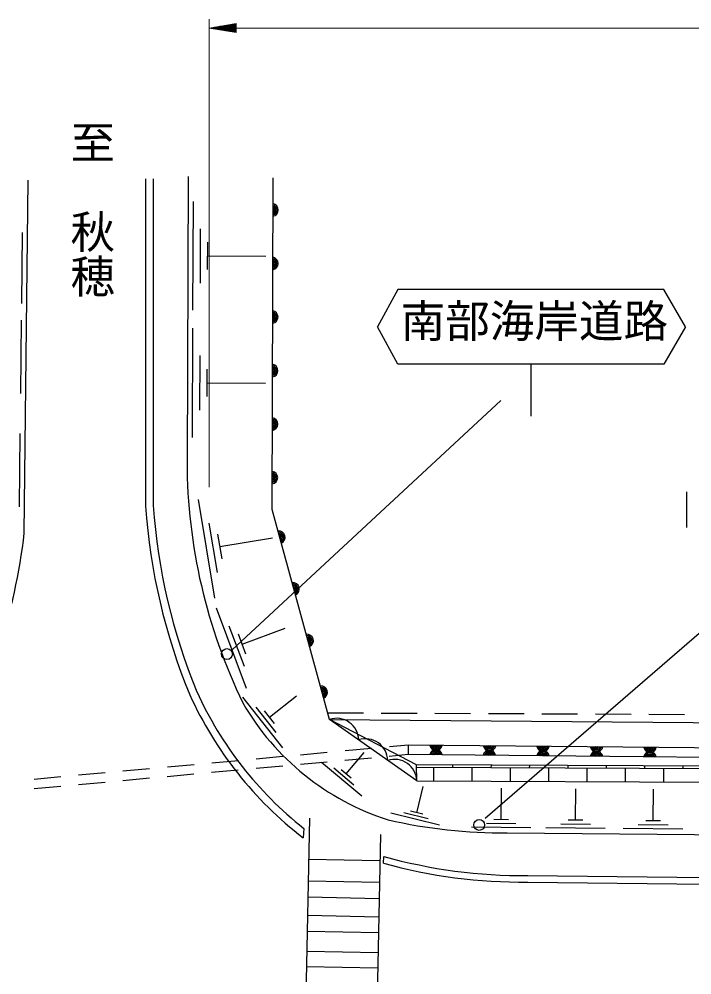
# Model space of a CAD drawing. Units: millimetres, scale not verified. Extents: x 40000 to 680000, y 20000 to 380000.
# Drawn here: x 435651 to 473375, y 289767 to 343309 of the extents above; entities that cross this region are included whole.
import ezdxf
from ezdxf.enums import TextEntityAlignment as Align

# ---------------------------------------------------------------- set-up
doc = ezdxf.new("R2010")
doc.units = ezdxf.units.MM
doc.header["$LTSCALE"] = 1000
for name, color, linetype, lineweight in [('M-BGD', 7, 'Continuous', 25), ('M-STR-HTXT', 7, 'Continuous', 13), ('M-STR-STRC', 7, 'Continuous', 25), ('M-STR-STRD', 7, 'Continuous', 25)]:
    doc.layers.add(name, color=color, linetype=linetype, lineweight=lineweight)
doc.layers.add('M-BMK-HTXT', color=7, linetype='Continuous')
doc.styles.add('@ＭＳ ゴシック', font='')
doc.styles.add('ＭＳ ゴシック', font='')
doc.styles.get('@ＭＳ ゴシック').set_extended_font_data('@MS Gothic')
doc.styles.get('ＭＳ ゴシック').set_extended_font_data('MS Gothic')

msp = doc.modelspace()

# ---------------------------------------------------------------- linework, layer by layer
at = {"layer": 'M-BGD'}
for p, q in [((435942, 314519), (436150, 334285)), ((445132, 334488), (445065, 318498)), ((445401, 326998), (445426, 333095)), ((445814, 328520), (445826, 331569)), ((435819, 331357), (435777, 327381)), ((446223, 329281), (446230, 330805)), ((446227, 330043), (449478, 330029)), ((435767, 326448), (435724, 322337)), ((445371, 319870), (445397, 325988)), ((445785, 321398), (445798, 324457)), ((446196, 322161), (446203, 323690)), ((446199, 322926), (449462, 322912)), ((435701, 320095), (435658, 315984)), ((473075, 316821), (473075, 314821)), ((446634, 310867), (445716, 316404)), ((446774, 312312), (446315, 315081)), ((447028, 313065), (446799, 314450)), ((446913, 313758), (449867, 314247)), ((448407, 305808), (446712, 310318)), ((448283, 307049), (447436, 309304)), ((448160, 308289), (450566, 309193)), ((448372, 307725), (447949, 308853)), ((450430, 302489), (448197, 305323)), ((449691, 304204), (451203, 305395)), ((450061, 303347), (448944, 304763)), ((449970, 303850), (449412, 304558)), ((452960, 304451), (454961, 304442)), ((455961, 304437), (457961, 304428)), ((458961, 304424), (460961, 304414)), ((461961, 304410), (463961, 304401)), ((464961, 304396), (466961, 304387)), ((467961, 304383), (469961, 304373)), ((470961, 304369), (472961, 304360)), ((457948, 300631), (453062, 304079)), ((457938, 301533), (453062, 304079)), ((456414, 302557), (457474, 302654)), ((457474, 302654), (457469, 302104)), ((448945, 301875), (450439, 302012)), ((451435, 302103), (452929, 302239)), ((453924, 302330), (455418, 302466)), ((453987, 301022), (455001, 302222)), ((457469, 302104), (456405, 302007)), ((443966, 301421), (445460, 301557)), ((446455, 301648), (447949, 301784)), ((450430, 301462), (448936, 301325)), ((452920, 301689), (451426, 301552)), ((454860, 299771), (452608, 301672)), ((455409, 301916), (453916, 301780)), ((457948, 300631), (457938, 301533)), ((459978, 301373), (459979, 301524)), ((462128, 301365), (462129, 301515)), ((464278, 301357), (464279, 301505)), ((466428, 301349), (466429, 301496)), ((468578, 301340), (468579, 301487)), ((470728, 301332), (470729, 301477)), ((472878, 301324), (472879, 301468)), ((438987, 300966), (440480, 301103)), ((441476, 301194), (442970, 301330)), ((445451, 301007), (443957, 300871)), ((447940, 301234), (446447, 301098)), ((454424, 300396), (453298, 301347)), ((454269, 300784), (453706, 301259)), ((550006, 301032), (457940, 301381)), ((458900, 300627), (458903, 301377)), ((461050, 300619), (461053, 301369)), ((463200, 300611), (463203, 301361)), ((465350, 300603), (465353, 301353)), ((467500, 300594), (467503, 301344)), ((469650, 300586), (469653, 301336)), ((471800, 300578), (471803, 301328)), ((436497, 300739), (437991, 300875)), ((440472, 300553), (438978, 300416)), ((442961, 300780), (441467, 300644)), ((457948, 300631), (542750, 300310)), ((437982, 300325), (436488, 300189)), ((457948, 298854), (458314, 300317)), ((462681, 298463), (462697, 300231)), ((466853, 298429), (466869, 300197)), ((471202, 298394), (471218, 300180)), ((459227, 298145), (456485, 298832)), ((458587, 298500), (457216, 298843)), ((458290, 298768), (457605, 298940)), ((451928, 298548), (451565, 279686)), ((463508, 298234), (461850, 298249)), ((463096, 298459), (462267, 298466)), ((467268, 298425), (466439, 298433)), ((471621, 298390), (470784, 298398)), ((464335, 298006), (461020, 298035)), ((468507, 297972), (465192, 298002)), ((467680, 298200), (466022, 298215)), ((472873, 297933), (469524, 297963)), ((472037, 298163), (470363, 298179)), ((455908, 297633), (455580, 280616)), ((451884, 296256), (455880, 296179)), ((451860, 295045), (455857, 294968)), ((451843, 294131), (455839, 294054)), ((451823, 293104), (455819, 293027)), ((451806, 292223), (455802, 292146)), ((451785, 291099), (455781, 291022)), ((451768, 290237), (455764, 290160))]:
    msp.add_line(p, q, dxfattribs=at)
for points in [[(453062, 304079), (449846, 315830), (449888, 334414)], [(453062, 304079), (500616, 303678), (500616, 321163)], [(457474, 302654), (487583, 302367), (551665, 302144), (569496, 301757)], [(569484, 301207), (551658, 301594), (487580, 301817), (457469, 302104)], [(551625, 301194), (487579, 301405), (457938, 301533)], [(463022, 297721), (488235, 297494), (546673, 295138), (569371, 294809)]]:
    msp.add_lwpolyline(points, dxfattribs=at)
for centre, radius, start, end in [((449830, 332622), 354, 278.667, 81.0721), ((449830, 332622), 283, 280.891, 78.8481), ((449830, 332622), 212, 284.6373, 75.1018), ((449830, 332622), 142, 292.3491, 67.3901), ((449830, 332622), 100, 302.6667, 57.0724), ((449830, 332622), 100, 302.6667, 57.0724), ((449823, 329622), 354, 278.667, 81.0721), ((449823, 329622), 283, 280.891, 78.8481), ((449823, 329622), 212, 284.6373, 75.1018), ((449823, 329622), 142, 292.3491, 67.3901), ((449823, 329622), 100, 302.6667, 57.0724), ((449823, 329622), 100, 302.6667, 57.0724), ((449816, 326622), 354, 278.667, 81.0721), ((449816, 326622), 283, 280.891, 78.8481), ((449816, 326622), 212, 284.6373, 75.1018), ((449816, 326622), 142, 292.3491, 67.3901), ((449816, 326622), 100, 302.6667, 57.0724), ((449816, 326622), 100, 302.6667, 57.0724), ((449810, 323622), 354, 278.667, 81.0721), ((449810, 323622), 283, 280.891, 78.8481), ((449810, 323622), 212, 284.6373, 75.1018), ((449810, 323622), 142, 292.3491, 67.3901), ((449810, 323622), 100, 302.6667, 57.0724), ((449810, 323622), 100, 302.6667, 57.0724), ((449803, 320622), 354, 278.667, 81.0721), ((449803, 320622), 283, 280.891, 78.8481), ((449803, 320622), 212, 284.6373, 75.1018), ((449803, 320622), 142, 292.3491, 67.3901), ((449803, 320622), 100, 302.6667, 57.0724), ((449803, 320622), 100, 302.6667, 57.0724), ((476133, 318599), 31068, 180.1873, 205.9513), ((449796, 317622), 354, 278.667, 81.0721), ((449796, 317622), 283, 280.891, 78.8481), ((449796, 317622), 212, 284.6373, 75.1018), ((449796, 317622), 142, 292.3491, 67.3901), ((449796, 317622), 100, 302.6667, 57.0724), ((449796, 317622), 100, 302.6667, 57.0724), ((402343, 318470), 33831, 330.5045, 353.2936), ((450214, 314281), 354, 294.1005, 96.5057), ((450214, 314281), 283, 296.3246, 94.2817), ((450214, 314281), 212, 300.0709, 90.5353), ((450214, 314281), 142, 307.7826, 82.8236), ((450214, 314281), 100, 318.1003, 72.5059), ((450214, 314281), 100, 318.1003, 72.5059), ((451006, 311387), 354, 294.1005, 96.5057), ((451006, 311387), 283, 296.3246, 94.2817), ((451006, 311387), 212, 300.0709, 90.5353), ((451006, 311387), 142, 307.7826, 82.8236), ((451006, 311387), 100, 318.1003, 72.5059), ((451006, 311387), 100, 318.1003, 72.5059), ((451797, 308493), 354, 294.1005, 96.5057), ((451797, 308493), 283, 296.3246, 94.2817), ((451797, 308493), 212, 300.0709, 90.5353), ((451797, 308493), 142, 307.7826, 82.8236), ((451797, 308493), 100, 318.1003, 72.5059), ((451797, 308493), 100, 318.1003, 72.5059), ((452589, 305600), 354, 294.1005, 96.5057), ((452589, 305600), 283, 296.3246, 94.2817), ((452589, 305600), 212, 300.0709, 90.5353), ((452589, 305600), 142, 307.7826, 82.8236), ((452589, 305600), 100, 318.1003, 72.5059), ((452589, 305600), 100, 318.1003, 72.5059), ((460677, 312187), 14398, 209.9242, 252.458), ((453447, 302897), 1244, 1.515, 108.0693), ((455076, 301747), 1244, 1.515, 108.0693), ((459030, 302693), 354, 188.2521, 350.6573), ((459030, 302693), 283, 190.4762, 348.4333), ((459030, 302693), 212, 194.2225, 344.687), ((459030, 302693), 142, 201.9342, 336.9752), ((459030, 302693), 100, 212.2519, 326.6576), ((459030, 302693), 100, 212.2519, 326.6576), ((462030, 302665), 354, 188.2521, 350.6573), ((462030, 302665), 283, 190.4762, 348.4333), ((462030, 302665), 212, 194.2225, 344.687), ((462030, 302665), 142, 201.9342, 336.9752), ((462030, 302665), 100, 212.2519, 326.6576), ((462030, 302665), 100, 212.2519, 326.6576), ((465030, 302636), 354, 188.2521, 350.6573), ((465030, 302636), 283, 190.4762, 348.4333), ((465030, 302636), 212, 194.2225, 344.687), ((465030, 302636), 142, 201.9342, 336.9752), ((465030, 302636), 100, 212.2519, 326.6576), ((465030, 302636), 100, 212.2519, 326.6576), ((468030, 302608), 354, 188.2521, 350.6573), ((468030, 302608), 283, 190.4762, 348.4333), ((468030, 302608), 212, 194.2225, 344.687), ((468030, 302608), 142, 201.9342, 336.9752), ((468030, 302608), 100, 212.2519, 326.6576), ((468030, 302608), 100, 212.2519, 326.6576), ((471029, 302579), 354, 188.2521, 350.6573), ((471029, 302579), 283, 190.4762, 348.4333), ((471029, 302579), 212, 194.2225, 344.687), ((471029, 302579), 142, 201.9342, 336.9752), ((471029, 302579), 100, 212.2519, 326.6576), ((471029, 302579), 100, 212.2519, 326.6576), ((459024, 302035), 354, 8.2521, 170.6573), ((459024, 302035), 283, 10.4762, 168.4333), ((459024, 302035), 212, 14.2225, 164.6869), ((459024, 302035), 142, 21.9342, 156.9752), ((459024, 302035), 100, 32.2519, 146.6576), ((459024, 302035), 100, 32.2519, 146.6576), ((462024, 302006), 354, 8.2521, 170.6573), ((462024, 302006), 283, 10.4762, 168.4333), ((462024, 302006), 212, 14.2225, 164.6869), ((462024, 302006), 142, 21.9342, 156.9752), ((462024, 302006), 100, 32.2519, 146.6576), ((462024, 302006), 100, 32.2519, 146.6576), ((465024, 301978), 354, 8.2521, 170.6573), ((465024, 301978), 283, 10.4762, 168.4333), ((465024, 301978), 212, 14.2225, 164.6869), ((465024, 301978), 142, 21.9342, 156.9752), ((465024, 301978), 100, 32.2519, 146.6576), ((465024, 301978), 100, 32.2519, 146.6576), ((468024, 301949), 354, 8.2521, 170.6573), ((468024, 301949), 283, 10.4762, 168.4333), ((468024, 301949), 212, 14.2225, 164.6869), ((468024, 301949), 142, 21.9342, 156.9752), ((468024, 301949), 100, 32.2519, 146.6576), ((468024, 301949), 100, 32.2519, 146.6576), ((471024, 301921), 354, 8.2521, 170.6573), ((471024, 301921), 283, 10.4762, 168.4333), ((471024, 301921), 212, 14.2225, 164.6869), ((471024, 301921), 142, 21.9342, 156.9752), ((471024, 301921), 100, 32.2519, 146.6576), ((471024, 301921), 100, 32.2519, 146.6576), ((456705, 300598), 1244, 1.515, 108.0693), ((462778, 326226), 28506, 256.9401, 270.4887)]:
    msp.add_arc(centre, radius, start, end, dxfattribs=at)
at = {"layer": 'M-STR-HTXT'}
for p, q in [((446315, 317081), (446315, 343309)), ((446315, 342809), (447815, 343059)), ((446315, 342809), (447815, 342559)), ((446315, 342809), (447815, 342809)), ((447815, 342859), (446615, 342859)), ((447815, 342759), (446615, 342759)), ((446915, 342909), (447815, 342909)), ((446915, 342709), (447815, 342709)), ((447815, 342959), (447215, 342959)), ((447515, 343009), (447815, 343009)), ((447815, 342559), (447815, 343059)), ((447815, 342809), (568718, 342809)), ((447815, 342659), (447215, 342659)), ((447515, 342609), (447815, 342609))]:
    msp.add_line(p, q, dxfattribs=at)
at = {"layer": 'M-STR-STRC'}
for p, q in [((464347, 323970), (464347, 321058)), ((447592, 307977), (462660, 321946)), ((461790, 298544), (489134, 322177))]:
    msp.add_line(p, q, dxfattribs=at)
for points in [[(473011, 326065), (471804, 328161), (456889, 328161), (455746, 326065)], [(473011, 326065), (471804, 323970), (456889, 323970), (455746, 326065)]]:
    msp.add_lwpolyline(points, dxfattribs=at)
for centre in [(447306, 307739), (461448, 298169)]:
    msp.add_circle(centre, 305, dxfattribs=at)
at = {"layer": 'M-STR-STRD'}
for p, q in [((442741, 334370), (442741, 316028)), ((443174, 334370), (443174, 316028)), ((451610, 297970), (451574, 297446)), ((456090, 296020), (456092, 296404))]:
    msp.add_line(p, q, dxfattribs=at)
for points in [[(464172, 295333), (487573, 295071), (496310, 294851), (550375, 292573), (569325, 292279)], [(464168, 294963), (487566, 294701), (496297, 294481), (550364, 292203), (569320, 291909)]]:
    msp.add_lwpolyline(points, dxfattribs=at)
for centre, radius, start, end in [((476521, 318366), 33861, 183.9588, 202.4159), ((476521, 318366), 33428, 183.9588, 202.4159), ((464585, 314298), 21290, 204.5437, 232.3279), ((464541, 314271), 20807, 204.5269, 231.5752), ((463900, 324279), 28947, 254.3516, 270.5242), ((463901, 324308), 29346, 254.5626, 270.5202)]:
    msp.add_arc(centre, radius, start, end, dxfattribs=at)

# ---------------------------------------------------------------- texts
at = {"layer": 'M-BMK-HTXT', "style": '@ＭＳ ゴシック'}
msp.add_text('至\u3000秋穂', height=1833, rotation=270, dxfattribs=at).set_placement((438281, 332670), align=Align.BOTTOM_CENTER)
at = {"layer": 'M-STR-STRC', "style": 'ＭＳ ゴシック'}
msp.add_text('南部海岸道路', height=1833, dxfattribs=at).set_placement((464542, 324929), align=Align.BOTTOM_CENTER)

doc.saveas('drawing.dxf')
